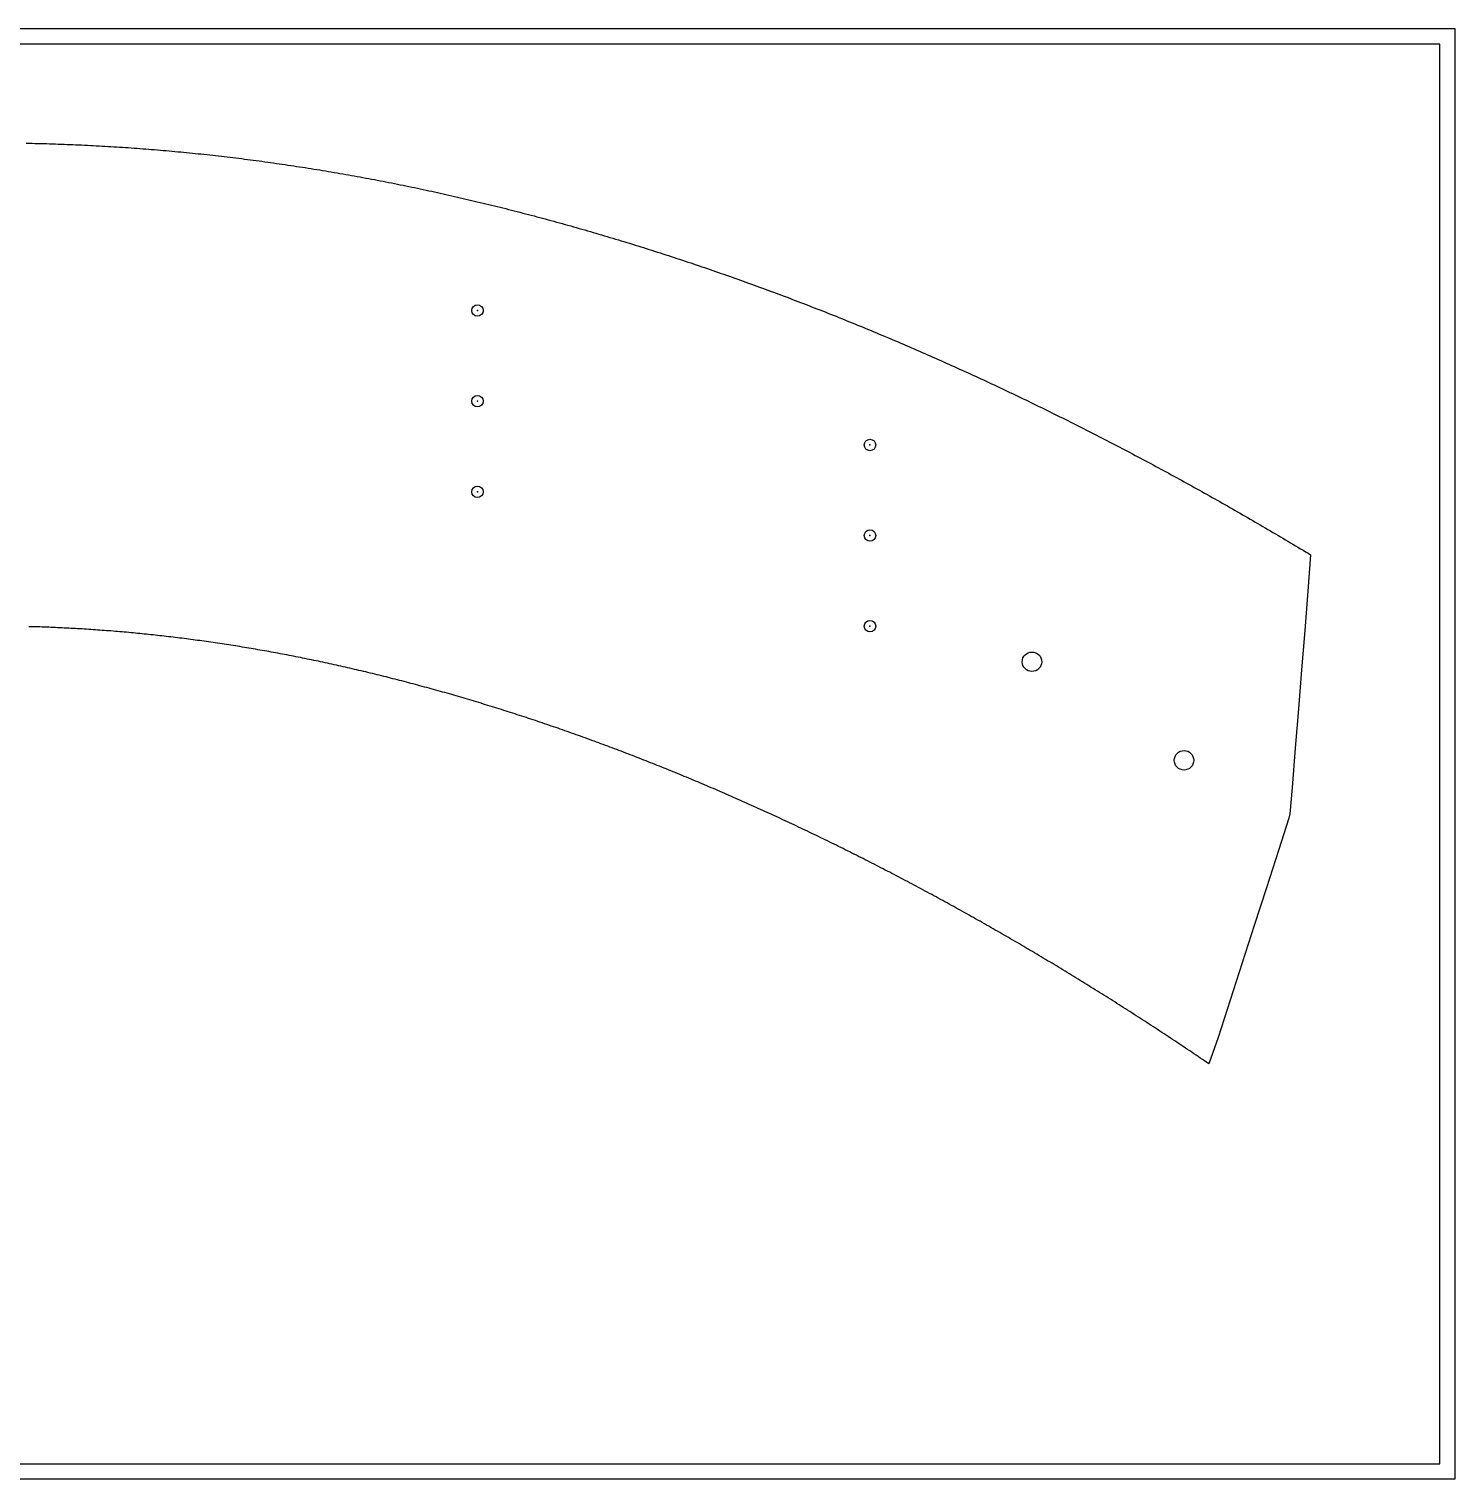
# Model space of a CAD drawing. Extents: x 15 to 497, y 19 to 601.
# Drawn here: x 71.68 to 118.9, y 81.06 to 129.06 of the extents above; entities that cross this region are included whole.
import ezdxf

# ---------------------------------------------------------------- set-up
doc = ezdxf.new("R2010")
doc.units = 0
doc.header["$PDMODE"] = 32
doc.header["$PDSIZE"] = 0.38
doc.layers.get('0').update_dxf_attribs({"linetype": 'CONTINUOUS'})
for name, color, linetype in [('CUT_SHEET', 1, 'CONTINUOUS'), ('DRILLING', 3, 'CONTINUOUS'), ('ENGRAVE', 4, 'CONTINUOUS')]:
    doc.layers.add(name, color=color, linetype=linetype)

# ---------------------------------------------------------------- blocks, each defined once
blk = doc.blocks.new('*U785')
at = {"layer": 'ENGRAVE'}
blk.add_point((0, 0), dxfattribs=at)
blk = doc.blocks.new('*U786')
at = {"layer": 'ENGRAVE', "color": 0, "linetype": 'BYBLOCK'}
for p in [(0, 0), (3, 0), (6, 0)]:
    blk.add_blockref('*U785', p, dxfattribs=at)
blk = doc.blocks.new('*U787')
at = {"layer": 'ENGRAVE'}
blk.add_point((0, 0), dxfattribs=at)
blk = doc.blocks.new('*U788')
at = {"layer": 'ENGRAVE', "color": 0, "linetype": 'BYBLOCK'}
for p in [(0, 0), (3, 0), (6, 0)]:
    blk.add_blockref('*U787', p, dxfattribs=at)

msp = doc.modelspace()

# ---------------------------------------------------------------- linework, layer by layer
msp.add_polyline3d([(71.5881, 125.282, 0), (71.6849, 125.28, 0), (71.7816, 125.278, 0), (71.8784, 125.276, 0), (71.9751, 125.274, 0), (72.0718, 125.272, 0), (72.1686, 125.269, 0), (72.2653, 125.266, 0), (72.362, 125.263, 0), (72.4587, 125.26, 0), (72.5554, 125.257, 0), (72.6521, 125.254, 0), (72.7488, 125.251, 0), (72.8454, 125.247, 0), (72.9421, 125.243, 0), (73.0388, 125.24, 0), (73.1355, 125.236, 0), (73.2321, 125.232, 0), (73.3288, 125.227, 0), (73.4254, 125.223, 0), (73.522, 125.218, 0), (73.6186, 125.214, 0), (73.7153, 125.209, 0), (73.8119, 125.204, 0), (73.9085, 125.199, 0), (74.0051, 125.194, 0), (74.1017, 125.188, 0), (74.1982, 125.183, 0), (74.2948, 125.177, 0), (74.3914, 125.171, 0), (74.4879, 125.166, 0), (74.5844, 125.159, 0), (74.681, 125.153, 0), (74.7775, 125.147, 0), (74.874, 125.14, 0), (74.9705, 125.134, 0), (75.067, 125.127, 0), (75.1635, 125.12, 0), (75.26, 125.113, 0), (75.3564, 125.106, 0), (75.4529, 125.099, 0), (75.5493, 125.091, 0), (75.6457, 125.084, 0), (75.7421, 125.076, 0), (75.8386, 125.068, 0), (75.935, 125.06, 0), (76.0313, 125.052, 0), (76.1277, 125.044, 0), (76.2241, 125.035, 0), (76.3204, 125.027, 0), (76.4167, 125.018, 0), (76.5131, 125.009, 0), (76.6094, 125, 0), (76.7057, 124.991, 0), (76.802, 124.982, 0), (76.8982, 124.973, 0), (76.9945, 124.963, 0), (77.0907, 124.953, 0), (77.187, 124.944, 0), (77.2832, 124.934, 0), (77.3794, 124.924, 0), (77.4756, 124.913, 0), (77.5718, 124.903, 0), (77.6679, 124.893, 0), (77.7641, 124.882, 0), (77.8602, 124.871, 0), (77.9563, 124.86, 0), (78.0524, 124.849, 0), (78.1485, 124.838, 0), (78.2446, 124.827, 0), (78.3406, 124.816, 0), (78.4367, 124.804, 0), (78.5327, 124.792, 0), (78.6287, 124.78, 0), (78.7247, 124.769, 0), (78.8207, 124.756, 0), (78.9167, 124.744, 0), (79.0126, 124.732, 0), (79.1085, 124.719, 0), (79.2044, 124.707, 0), (79.3003, 124.694, 0), (79.3962, 124.681, 0), (79.4921, 124.668, 0), (79.5879, 124.655, 0), (79.6838, 124.641, 0), (79.7796, 124.628, 0), (79.8753, 124.614, 0), (79.9711, 124.601, 0), (80.0669, 124.587, 0), (80.1626, 124.573, 0), (80.2583, 124.559, 0), (80.354, 124.544, 0), (80.4497, 124.53, 0), (80.5454, 124.515, 0), (80.641, 124.501, 0), (80.7366, 124.486, 0), (80.8322, 124.471, 0), (80.9278, 124.456, 0), (81.0234, 124.441, 0), (81.1189, 124.426, 0), (81.2145, 124.41, 0), (81.31, 124.395, 0), (81.4055, 124.379, 0), (81.5009, 124.363, 0), (81.5964, 124.347, 0), (81.6918, 124.331, 0), (81.7872, 124.315, 0), (81.8826, 124.298, 0), (81.978, 124.282, 0), (82.0733, 124.265, 0), (82.1686, 124.249, 0), (82.2639, 124.232, 0), (82.3592, 124.215, 0), (82.4545, 124.198, 0), (82.5497, 124.18, 0), (82.6449, 124.163, 0), (82.7401, 124.145, 0), (82.8353, 124.128, 0), (82.9304, 124.11, 0), (83.0255, 124.092, 0), (83.1206, 124.074, 0), (83.2157, 124.056, 0), (83.3108, 124.038, 0), (83.4058, 124.019, 0), (83.5008, 124.001, 0), (83.5958, 123.982, 0), (83.6908, 123.964, 0), (83.7857, 123.945, 0), (83.8806, 123.926, 0), (83.9755, 123.907, 0), (84.0704, 123.887, 0), (84.1652, 123.868, 0), (84.2601, 123.848, 0), (84.3548, 123.829, 0), (84.4496, 123.809, 0), (84.5444, 123.789, 0), (84.6391, 123.769, 0), (84.7338, 123.749, 0), (84.8285, 123.729, 0), (84.9231, 123.709, 0), (85.0177, 123.688, 0), (85.1123, 123.667, 0), (85.2069, 123.647, 0), (85.3014, 123.626, 0), (85.3959, 123.605, 0), (85.4904, 123.584, 0), (85.5849, 123.563, 0), (85.6793, 123.541, 0), (85.7737, 123.52, 0), (85.8681, 123.498, 0), (85.9625, 123.477, 0), (86.0568, 123.455, 0), (86.1511, 123.433, 0), (86.2454, 123.411, 0), (86.3397, 123.389, 0), (86.4339, 123.367, 0), (86.5281, 123.344, 0), (86.6222, 123.322, 0), (86.7164, 123.299, 0), (86.8105, 123.276, 0), (86.9046, 123.253, 0), (86.9986, 123.23, 0), (87.0926, 123.207, 0), (87.1866, 123.184, 0), (87.2806, 123.161, 0), (87.3746, 123.137, 0), (87.4685, 123.114, 0), (87.5623, 123.09, 0), (87.6562, 123.066, 0), (87.75, 123.043, 0), (87.8438, 123.019, 0), (87.9376, 122.994, 0), (88.0313, 122.97, 0), (88.125, 122.946, 0), (88.2187, 122.921, 0), (88.3123, 122.897, 0), (88.4059, 122.872, 0), (88.4995, 122.847, 0), (88.5931, 122.822, 0), (88.6866, 122.797, 0), (88.7801, 122.772, 0), (88.8735, 122.747, 0), (88.9669, 122.722, 0), (89.0603, 122.696, 0), (89.1537, 122.671, 0), (89.247, 122.645, 0), (89.3403, 122.619, 0), (89.4336, 122.593, 0), (89.5268, 122.567, 0), (89.62, 122.541, 0), (89.7132, 122.515, 0), (89.8063, 122.488, 0), (89.8994, 122.462, 0), (89.9925, 122.435, 0), (90.0855, 122.409, 0), (90.1785, 122.382, 0), (90.2715, 122.355, 0), (90.3645, 122.328, 0), (90.4574, 122.301, 0), (90.5502, 122.274, 0), (90.6431, 122.246, 0), (90.7359, 122.219, 0), (90.8286, 122.191, 0), (90.9214, 122.164, 0), (91.0141, 122.136, 0), (91.1067, 122.108, 0), (91.1994, 122.08, 0), (91.292, 122.052, 0), (91.3845, 122.024, 0), (91.477, 121.996, 0), (91.5695, 121.967, 0), (91.662, 121.939, 0), (91.7544, 121.91, 0), (91.8468, 121.881, 0), (91.9392, 121.853, 0), (92.0315, 121.824, 0), (92.1238, 121.795, 0), (92.216, 121.766, 0), (92.3082, 121.736, 0), (92.4004, 121.707, 0), (92.4925, 121.678, 0), (92.5847, 121.648, 0), (92.6767, 121.618, 0), (92.7688, 121.589, 0), (92.8608, 121.559, 0), (92.9527, 121.529, 0), (93.0447, 121.499, 0), (93.1366, 121.469, 0), (93.2284, 121.438, 0), (93.3203, 121.408, 0), (93.4121, 121.377, 0), (93.5038, 121.347, 0), (93.5955, 121.316, 0), (93.6872, 121.285, 0), (93.7789, 121.255, 0), (93.8705, 121.224, 0), (93.9621, 121.193, 0), (94.0536, 121.161, 0), (94.1452, 121.13, 0), (94.2366, 121.099, 0), (94.3281, 121.067, 0), (94.4195, 121.036, 0), (94.5108, 121.004, 0), (94.6022, 120.972, 0), (94.6935, 120.94, 0), (94.7848, 120.908, 0), (94.876, 120.876, 0), (94.9672, 120.844, 0), (95.0583, 120.812, 0), (95.1495, 120.779, 0), (95.2405, 120.747, 0), (95.3316, 120.714, 0), (95.4226, 120.682, 0), (95.5136, 120.649, 0), (95.6045, 120.616, 0), (95.6954, 120.583, 0), (95.7863, 120.55, 0), (95.8772, 120.517, 0), (95.968, 120.484, 0), (96.0587, 120.45, 0), (96.1495, 120.417, 0), (96.2401, 120.383, 0), (96.3308, 120.35, 0), (96.4214, 120.316, 0), (96.512, 120.282, 0), (96.6026, 120.248, 0), (96.6931, 120.214, 0), (96.7836, 120.18, 0), (96.874, 120.146, 0), (96.9644, 120.112, 0), (97.0548, 120.077, 0), (97.1451, 120.043, 0), (97.2354, 120.008, 0), (97.3257, 119.973, 0), (97.4159, 119.939, 0), (97.5061, 119.904, 0), (97.5962, 119.869, 0), (97.6864, 119.834, 0), (97.7764, 119.799, 0), (97.8665, 119.763, 0), (97.9565, 119.728, 0), (98.0465, 119.693, 0), (98.1364, 119.657, 0), (98.2263, 119.621, 0), (98.3162, 119.586, 0), (98.406, 119.55, 0), (98.4958, 119.514, 0), (98.5855, 119.478, 0), (98.6753, 119.442, 0), (98.7649, 119.406, 0), (98.8546, 119.369, 0), (98.9442, 119.333, 0), (99.0338, 119.297, 0), (99.1233, 119.26, 0), (99.2128, 119.223, 0), (99.3023, 119.187, 0), (99.3917, 119.15, 0), (99.4811, 119.113, 0), (99.5704, 119.076, 0), (99.6597, 119.039, 0), (99.749, 119.002, 0), (99.8382, 118.964, 0), (99.9275, 118.927, 0), (100.017, 118.89, 0), (100.106, 118.852, 0), (100.195, 118.815, 0), (100.284, 118.777, 0), (100.373, 118.739, 0), (100.462, 118.701, 0), (100.551, 118.663, 0), (100.64, 118.625, 0), (100.729, 118.587, 0), (100.817, 118.549, 0), (100.906, 118.51, 0), (100.995, 118.472, 0), (101.084, 118.433, 0), (101.172, 118.395, 0), (101.261, 118.356, 0), (101.35, 118.317, 0), (101.438, 118.279, 0), (101.527, 118.24, 0), (101.615, 118.201, 0), (101.704, 118.161, 0), (101.792, 118.122, 0), (101.881, 118.083, 0), (101.969, 118.044, 0), (102.057, 118.004, 0), (102.145, 117.965, 0), (102.234, 117.925, 0), (102.322, 117.885, 0), (102.41, 117.845, 0), (102.498, 117.805, 0), (102.586, 117.766, 0), (102.674, 117.725, 0), (102.762, 117.685, 0), (102.85, 117.645, 0), (102.938, 117.605, 0), (103.026, 117.564, 0), (103.114, 117.524, 0), (103.202, 117.483, 0), (103.29, 117.443, 0), (103.377, 117.402, 0), (103.465, 117.361, 0), (103.553, 117.32, 0), (103.64, 117.279, 0), (103.728, 117.238, 0), (103.815, 117.197, 0), (103.903, 117.156, 0), (103.99, 117.115, 0), (104.078, 117.073, 0), (104.165, 117.032, 0), (104.253, 116.99, 0), (104.34, 116.948, 0), (104.427, 116.907, 0), (104.514, 116.865, 0), (104.602, 116.823, 0), (104.689, 116.781, 0), (104.776, 116.739, 0), (104.863, 116.697, 0), (104.95, 116.655, 0), (105.037, 116.612, 0), (105.124, 116.57, 0), (105.211, 116.528, 0), (105.298, 116.485, 0), (105.385, 116.443, 0), (105.471, 116.4, 0), (105.558, 116.357, 0), (105.645, 116.314, 0), (105.732, 116.271, 0), (105.818, 116.228, 0), (105.905, 116.185, 0), (105.992, 116.142, 0), (106.078, 116.099, 0), (106.165, 116.056, 0), (106.251, 116.012, 0), (106.338, 115.969, 0), (106.424, 115.925, 0), (106.51, 115.881, 0), (106.597, 115.838, 0), (106.683, 115.794, 0), (106.769, 115.75, 0), (106.855, 115.706, 0), (106.941, 115.662, 0), (107.028, 115.618, 0), (107.114, 115.574, 0), (107.2, 115.53, 0), (107.286, 115.485, 0), (107.372, 115.441, 0), (107.457, 115.397, 0), (107.543, 115.352, 0), (107.629, 115.307, 0), (107.715, 115.263, 0), (107.801, 115.218, 0), (107.886, 115.173, 0), (107.972, 115.128, 0), (108.058, 115.083, 0), (108.143, 115.038, 0), (108.229, 114.993, 0), (108.314, 114.948, 0), (108.4, 114.902, 0), (108.485, 114.857, 0), (108.571, 114.812, 0), (108.656, 114.766, 0), (108.741, 114.72, 0), (108.827, 114.675, 0), (108.912, 114.629, 0), (108.997, 114.583, 0), (109.082, 114.537, 0), (109.167, 114.491, 0), (109.253, 114.445, 0), (109.338, 114.399, 0), (109.423, 114.353, 0), (109.508, 114.307, 0), (109.593, 114.261, 0), (109.677, 114.214, 0), (109.762, 114.168, 0), (109.847, 114.121, 0), (109.932, 114.075, 0), (110.017, 114.028, 0), (110.101, 113.981, 0), (110.186, 113.934, 0), (110.27, 113.887, 0), (110.355, 113.84, 0), (110.44, 113.793, 0), (110.524, 113.746, 0), (110.609, 113.699, 0), (110.693, 113.652, 0), (110.777, 113.605, 0), (110.862, 113.557, 0), (110.946, 113.51, 0), (111.03, 113.462, 0), (111.114, 113.415, 0), (111.199, 113.367, 0), (111.283, 113.319, 0), (111.367, 113.271, 0), (111.451, 113.223, 0), (111.535, 113.175, 0), (111.619, 113.127, 0), (111.703, 113.079, 0), (111.787, 113.031, 0), (111.87, 112.983, 0), (111.954, 112.935, 0), (112.038, 112.886, 0), (112.122, 112.838, 0), (112.205, 112.789, 0), (112.289, 112.741, 0), (112.373, 112.692, 0), (112.456, 112.643, 0), (112.54, 112.595, 0), (112.623, 112.546, 0), (112.707, 112.497, 0), (112.79, 112.448, 0), (112.874, 112.399, 0), (112.957, 112.35, 0), (113.04, 112.3, 0), (113.123, 112.251, 0), (113.207, 112.202, 0), (113.29, 112.152, 0), (113.373, 112.103, 0), (113.456, 112.053, 0), (113.539, 112.004, 0), (113.622, 111.954, 0), (113.705, 111.904, 0), (113.788, 111.855, 0), (113.871, 111.805, 0), (113.954, 111.755, 0), (114.037, 111.705, 0), (114.119, 111.655, 0), (114.029, 110.448, 0), (113.926, 109.15, 0), (113.822, 107.852, 0), (113.718, 106.553, 0), (113.614, 105.255, 0), (113.511, 103.956, 0), (113.439, 103.086, 0), (113.407, 102.936, 0), (113.062, 101.867, 0), (112.661, 100.628, 0), (112.259, 99.3889, 0), (111.858, 98.1497, 0), (111.457, 96.9104, 0), (111.056, 95.6711, 0), (110.752, 94.8063, 0), (110.681, 94.8541, 0), (110.611, 94.9018, 0), (110.54, 94.9495, 0), (110.47, 94.9971, 0), (110.4, 95.0447, 0), (110.329, 95.0922, 0), (110.259, 95.1396, 0), (110.188, 95.187, 0), (110.118, 95.2343, 0), (110.047, 95.2816, 0), (109.977, 95.3288, 0), (109.906, 95.3759, 0), (109.835, 95.423, 0), (109.765, 95.47, 0), (109.694, 95.517, 0), (109.623, 95.5639, 0), (109.553, 95.6107, 0), (109.482, 95.6575, 0), (109.411, 95.7042, 0), (109.34, 95.7508, 0), (109.27, 95.7974, 0), (109.199, 95.8439, 0), (109.128, 95.8904, 0), (109.057, 95.9368, 0), (108.986, 95.9831, 0), (108.915, 96.0294, 0), (108.844, 96.0756, 0), (108.773, 96.1218, 0), (108.703, 96.1679, 0), (108.632, 96.2139, 0), (108.561, 96.2599, 0), (108.489, 96.3058, 0), (108.418, 96.3516, 0), (108.347, 96.3974, 0), (108.276, 96.4431, 0), (108.205, 96.4888, 0), (108.134, 96.5344, 0), (108.063, 96.5799, 0), (107.992, 96.6253, 0), (107.92, 96.6707, 0), (107.849, 96.7161, 0), (107.778, 96.7614, 0), (107.707, 96.8066, 0), (107.635, 96.8517, 0), (107.564, 96.8968, 0), (107.493, 96.9418, 0), (107.421, 96.9868, 0), (107.35, 97.0317, 0), (107.279, 97.0765, 0), (107.207, 97.1212, 0), (107.136, 97.1659, 0), (107.064, 97.2106, 0), (106.993, 97.2551, 0), (106.921, 97.2997, 0), (106.85, 97.3441, 0), (106.778, 97.3885, 0), (106.707, 97.4328, 0), (106.635, 97.477, 0), (106.564, 97.5212, 0), (106.492, 97.5653, 0), (106.42, 97.6094, 0), (106.349, 97.6534, 0), (106.277, 97.6973, 0), (106.205, 97.7412, 0), (106.133, 97.7849, 0), (106.062, 97.8287, 0), (105.99, 97.8723, 0), (105.918, 97.9159, 0), (105.846, 97.9595, 0), (105.774, 98.0029, 0), (105.703, 98.0463, 0), (105.631, 98.0896, 0), (105.559, 98.1329, 0), (105.487, 98.1761, 0), (105.415, 98.2192, 0), (105.343, 98.2623, 0), (105.271, 98.3053, 0), (105.199, 98.3482, 0), (105.127, 98.3911, 0), (105.055, 98.4339, 0), (104.983, 98.4766, 0), (104.911, 98.5193, 0), (104.839, 98.5619, 0), (104.767, 98.6044, 0), (104.695, 98.6469, 0), (104.622, 98.6893, 0), (104.55, 98.7316, 0), (104.478, 98.7739, 0), (104.406, 98.8161, 0), (104.334, 98.8582, 0), (104.261, 98.9003, 0), (104.189, 98.9423, 0), (104.117, 98.9842, 0), (104.044, 99.0261, 0), (103.972, 99.0679, 0), (103.9, 99.1096, 0), (103.827, 99.1512, 0), (103.755, 99.1928, 0), (103.682, 99.2343, 0), (103.61, 99.2758, 0), (103.538, 99.3172, 0), (103.465, 99.3585, 0), (103.393, 99.3997, 0), (103.32, 99.4409, 0), (103.248, 99.482, 0), (103.175, 99.523, 0), (103.102, 99.564, 0), (103.03, 99.6049, 0), (102.957, 99.6457, 0), (102.885, 99.6865, 0), (102.812, 99.7272, 0), (102.739, 99.7678, 0), (102.667, 99.8084, 0), (102.594, 99.8488, 0), (102.521, 99.8893, 0), (102.448, 99.9296, 0), (102.376, 99.9699, 0), (102.303, 100.01, 0), (102.23, 100.05, 0), (102.157, 100.09, 0), (102.084, 100.13, 0), (102.011, 100.17, 0), (101.939, 100.21, 0), (101.866, 100.25, 0), (101.793, 100.29, 0), (101.72, 100.329, 0), (101.647, 100.369, 0), (101.574, 100.408, 0), (101.501, 100.448, 0), (101.428, 100.487, 0), (101.355, 100.526, 0), (101.282, 100.566, 0), (101.209, 100.605, 0), (101.136, 100.644, 0), (101.062, 100.683, 0), (100.989, 100.722, 0), (100.916, 100.761, 0), (100.843, 100.799, 0), (100.77, 100.838, 0), (100.697, 100.877, 0), (100.623, 100.915, 0), (100.55, 100.954, 0), (100.477, 100.992, 0), (100.404, 101.031, 0), (100.33, 101.069, 0), (100.257, 101.107, 0), (100.184, 101.145, 0), (100.11, 101.183, 0), (100.037, 101.221, 0), (99.9635, 101.259, 0), (99.8901, 101.297, 0), (99.8167, 101.335, 0), (99.7433, 101.372, 0), (99.6698, 101.41, 0), (99.5964, 101.448, 0), (99.5229, 101.485, 0), (99.4494, 101.522, 0), (99.3759, 101.56, 0), (99.3024, 101.597, 0), (99.2289, 101.634, 0), (99.1553, 101.671, 0), (99.0818, 101.708, 0), (99.0082, 101.745, 0), (98.9346, 101.782, 0), (98.861, 101.819, 0), (98.7874, 101.855, 0), (98.7138, 101.892, 0), (98.6401, 101.929, 0), (98.5665, 101.965, 0), (98.4928, 102.002, 0), (98.4191, 102.038, 0), (98.3454, 102.074, 0), (98.2717, 102.11, 0), (98.198, 102.146, 0), (98.1243, 102.182, 0), (98.0505, 102.218, 0), (97.9768, 102.254, 0), (97.903, 102.29, 0), (97.8292, 102.326, 0), (97.7554, 102.361, 0), (97.6816, 102.397, 0), (97.6078, 102.432, 0), (97.5339, 102.468, 0), (97.4601, 102.503, 0), (97.3862, 102.538, 0), (97.3124, 102.573, 0), (97.2385, 102.608, 0), (97.1646, 102.643, 0), (97.0907, 102.678, 0), (97.0167, 102.713, 0), (96.9428, 102.748, 0), (96.8688, 102.783, 0), (96.7949, 102.817, 0), (96.7209, 102.852, 0), (96.6469, 102.886, 0), (96.5729, 102.921, 0), (96.4989, 102.955, 0), (96.4249, 102.989, 0), (96.3509, 103.023, 0), (96.2768, 103.057, 0), (96.2028, 103.091, 0), (96.1287, 103.125, 0), (96.0546, 103.159, 0), (95.9806, 103.193, 0), (95.9065, 103.226, 0), (95.8324, 103.26, 0), (95.7582, 103.293, 0), (95.6841, 103.327, 0), (95.61, 103.36, 0), (95.5358, 103.393, 0), (95.4616, 103.426, 0), (95.3875, 103.459, 0), (95.3133, 103.492, 0), (95.2391, 103.525, 0), (95.1649, 103.558, 0), (95.0907, 103.591, 0), (95.0164, 103.624, 0), (94.9422, 103.656, 0), (94.868, 103.689, 0), (94.7937, 103.721, 0), (94.7194, 103.753, 0), (94.6452, 103.786, 0), (94.5709, 103.818, 0), (94.4966, 103.85, 0), (94.4223, 103.882, 0), (94.348, 103.914, 0), (94.2736, 103.946, 0), (94.1993, 103.978, 0), (94.125, 104.009, 0), (94.0506, 104.041, 0), (93.9763, 104.072, 0), (93.9019, 104.104, 0), (93.8275, 104.135, 0), (93.7531, 104.166, 0), (93.6787, 104.198, 0), (93.6043, 104.229, 0), (93.5299, 104.26, 0), (93.4555, 104.291, 0), (93.381, 104.321, 0), (93.3066, 104.352, 0), (93.2321, 104.383, 0), (93.1577, 104.413, 0), (93.0832, 104.444, 0), (93.0087, 104.474, 0), (92.9342, 104.505, 0), (92.8598, 104.535, 0), (92.7853, 104.565, 0), (92.7107, 104.595, 0), (92.6362, 104.625, 0), (92.5617, 104.655, 0), (92.4872, 104.685, 0), (92.4126, 104.715, 0), (92.3381, 104.744, 0), (92.2635, 104.774, 0), (92.189, 104.803, 0), (92.1144, 104.833, 0), (92.0398, 104.862, 0), (91.9652, 104.891, 0), (91.8906, 104.92, 0), (91.816, 104.949, 0), (91.7414, 104.978, 0), (91.6668, 105.007, 0), (91.5922, 105.036, 0), (91.5176, 105.065, 0), (91.4429, 105.093, 0), (91.3683, 105.122, 0), (91.2936, 105.15, 0), (91.219, 105.179, 0), (91.1443, 105.207, 0), (91.0696, 105.235, 0), (90.995, 105.263, 0), (90.9203, 105.291, 0), (90.8456, 105.319, 0), (90.7709, 105.347, 0), (90.6962, 105.375, 0), (90.6215, 105.402, 0), (90.5468, 105.43, 0), (90.4721, 105.457, 0), (90.3973, 105.485, 0), (90.3226, 105.512, 0), (90.2479, 105.539, 0), (90.1731, 105.566, 0), (90.0984, 105.593, 0), (90.0236, 105.62, 0), (89.9489, 105.647, 0), (89.8741, 105.674, 0), (89.7993, 105.7, 0), (89.7246, 105.727, 0), (89.6498, 105.754, 0), (89.575, 105.78, 0), (89.5002, 105.806, 0), (89.4254, 105.832, 0), (89.3506, 105.859, 0), (89.2757, 105.885, 0), (89.2009, 105.911, 0), (89.1261, 105.936, 0), (89.0512, 105.962, 0), (88.9764, 105.988, 0), (88.9015, 106.014, 0), (88.8267, 106.039, 0), (88.7518, 106.064, 0), (88.6769, 106.09, 0), (88.602, 106.115, 0), (88.5271, 106.14, 0), (88.4523, 106.165, 0), (88.3774, 106.19, 0), (88.3025, 106.215, 0), (88.2275, 106.24, 0), (88.1526, 106.265, 0), (88.0777, 106.289, 0), (88.0028, 106.314, 0), (87.9279, 106.338, 0), (87.8529, 106.362, 0), (87.778, 106.387, 0), (87.703, 106.411, 0), (87.6281, 106.435, 0), (87.5532, 106.459, 0), (87.4782, 106.483, 0), (87.4033, 106.506, 0), (87.3283, 106.53, 0), (87.2533, 106.554, 0), (87.1784, 106.577, 0), (87.1034, 106.601, 0), (87.0285, 106.624, 0), (86.9535, 106.647, 0), (86.8785, 106.67, 0), (86.8036, 106.693, 0), (86.7286, 106.716, 0), (86.6536, 106.739, 0), (86.5786, 106.762, 0), (86.5037, 106.784, 0), (86.4287, 106.807, 0), (86.3537, 106.829, 0), (86.2787, 106.852, 0), (86.2038, 106.874, 0), (86.1288, 106.896, 0), (86.0538, 106.918, 0), (85.9788, 106.94, 0), (85.9039, 106.962, 0), (85.8289, 106.984, 0), (85.7539, 107.006, 0), (85.679, 107.027, 0), (85.604, 107.049, 0), (85.529, 107.07, 0), (85.4541, 107.092, 0), (85.3791, 107.113, 0), (85.3041, 107.134, 0), (85.2292, 107.155, 0), (85.1542, 107.176, 0), (85.0793, 107.197, 0), (85.0043, 107.217, 0), (84.9294, 107.238, 0), (84.8544, 107.259, 0), (84.7795, 107.279, 0), (84.7045, 107.299, 0), (84.6296, 107.32, 0), (84.5547, 107.34, 0), (84.4798, 107.36, 0), (84.4048, 107.38, 0), (84.3299, 107.4, 0), (84.255, 107.42, 0), (84.1801, 107.439, 0), (84.1052, 107.459, 0), (84.0303, 107.478, 0), (83.9554, 107.498, 0), (83.8806, 107.517, 0), (83.8057, 107.536, 0), (83.7308, 107.555, 0), (83.6559, 107.574, 0), (83.5811, 107.593, 0), (83.5062, 107.612, 0), (83.4314, 107.631, 0), (83.3566, 107.649, 0), (83.2817, 107.668, 0), (83.2069, 107.686, 0), (83.1321, 107.704, 0), (83.0573, 107.722, 0), (82.9825, 107.741, 0), (82.9077, 107.759, 0), (82.8329, 107.776, 0), (82.7581, 107.794, 0), (82.6834, 107.812, 0), (82.6086, 107.83, 0), (82.5339, 107.847, 0), (82.4591, 107.864, 0), (82.3844, 107.882, 0), (82.3097, 107.899, 0), (82.235, 107.916, 0), (82.1603, 107.933, 0), (82.0856, 107.95, 0), (82.0109, 107.967, 0), (81.9363, 107.983, 0), (81.8616, 108, 0), (81.787, 108.016, 0), (81.7123, 108.033, 0), (81.6377, 108.049, 0), (81.5631, 108.065, 0), (81.4885, 108.081, 0), (81.4139, 108.097, 0), (81.3394, 108.113, 0), (81.2648, 108.129, 0), (81.1902, 108.144, 0), (81.1157, 108.16, 0), (81.0412, 108.175, 0), (80.9667, 108.191, 0), (80.8922, 108.206, 0), (80.8177, 108.221, 0), (80.7432, 108.236, 0), (80.6688, 108.251, 0), (80.5943, 108.266, 0), (80.5199, 108.281, 0), (80.4455, 108.295, 0), (80.3711, 108.31, 0), (80.2967, 108.324, 0), (80.2223, 108.339, 0), (80.148, 108.353, 0), (80.0736, 108.367, 0), (79.9993, 108.381, 0), (79.925, 108.395, 0), (79.8507, 108.408, 0), (79.7764, 108.422, 0), (79.7022, 108.436, 0), (79.6279, 108.449, 0), (79.5537, 108.463, 0), (79.4795, 108.476, 0), (79.4053, 108.489, 0), (79.3311, 108.502, 0), (79.257, 108.515, 0), (79.1828, 108.528, 0), (79.1087, 108.54, 0), (79.0346, 108.553, 0), (78.9606, 108.566, 0), (78.8865, 108.578, 0), (78.8125, 108.59, 0), (78.7385, 108.602, 0), (78.6645, 108.615, 0), (78.5906, 108.627, 0), (78.5167, 108.638, 0), (78.4428, 108.65, 0), (78.3689, 108.662, 0), (78.295, 108.673, 0), (78.2212, 108.685, 0), (78.1473, 108.696, 0), (78.0735, 108.707, 0), (77.9997, 108.718, 0), (77.926, 108.729, 0), (77.8522, 108.74, 0), (77.7785, 108.751, 0), (77.7047, 108.762, 0), (77.631, 108.772, 0), (77.5573, 108.783, 0), (77.4836, 108.793, 0), (77.41, 108.804, 0), (77.3363, 108.814, 0), (77.2627, 108.824, 0), (77.189, 108.834, 0), (77.1154, 108.844, 0), (77.0418, 108.853, 0), (76.9682, 108.863, 0), (76.8946, 108.872, 0), (76.821, 108.882, 0), (76.7474, 108.891, 0), (76.6739, 108.9, 0), (76.6003, 108.909, 0), (76.5267, 108.918, 0), (76.4532, 108.927, 0), (76.3796, 108.936, 0), (76.3061, 108.945, 0), (76.2326, 108.953, 0), (76.159, 108.962, 0), (76.0855, 108.97, 0), (76.012, 108.978, 0), (75.9384, 108.986, 0), (75.8649, 108.994, 0), (75.7914, 109.002, 0), (75.7179, 109.01, 0), (75.6443, 109.018, 0), (75.5708, 109.025, 0), (75.4973, 109.033, 0), (75.4238, 109.04, 0), (75.3502, 109.048, 0), (75.2767, 109.055, 0), (75.2031, 109.062, 0), (75.1296, 109.069, 0), (75.056, 109.076, 0), (74.9825, 109.083, 0), (74.9089, 109.089, 0), (74.8354, 109.096, 0), (74.7618, 109.102, 0), (74.6883, 109.108, 0), (74.6147, 109.115, 0), (74.5412, 109.121, 0), (74.4676, 109.127, 0), (74.3941, 109.133, 0), (74.3205, 109.139, 0), (74.247, 109.144, 0), (74.1734, 109.15, 0), (74.0998, 109.155, 0), (74.0263, 109.161, 0), (73.9527, 109.166, 0), (73.8792, 109.171, 0), (73.8056, 109.176, 0), (73.7321, 109.181, 0), (73.6586, 109.186, 0), (73.585, 109.191, 0), (73.5115, 109.195, 0), (73.4379, 109.2, 0), (73.3644, 109.204, 0), (73.2909, 109.209, 0), (73.2173, 109.213, 0), (73.1438, 109.217, 0), (73.0703, 109.221, 0), (72.9967, 109.225, 0), (72.9232, 109.229, 0), (72.8497, 109.232, 0), (72.7762, 109.236, 0), (72.7027, 109.239, 0), (72.6291, 109.243, 0), (72.5556, 109.246, 0), (72.4821, 109.249, 0), (72.4086, 109.252, 0), (72.3351, 109.255, 0), (72.2617, 109.258, 0), (72.1882, 109.261, 0), (72.1147, 109.263, 0), (72.0412, 109.266, 0), (71.9677, 109.268, 0), (71.8943, 109.27, 0), (71.8208, 109.272, 0), (71.7473, 109.275, 0), (71.6739, 109.276, 0)])
at = {"layer": 'CUT_SHEET'}
for points in [[(22.9047, 129.0613), (22.9047, 81.0613), (118.9047, 81.0613), (118.9047, 129.0613)], [(23.4047, 128.5613), (23.4047, 81.5613), (118.4047, 81.5613), (118.4047, 128.5613)]]:
    msp.add_lwpolyline(points, close=True, dxfattribs=at)
at = {"layer": 'DRILLING'}
for centre in [(104.8948, 108.1143), (109.9308, 104.8526)]:
    msp.add_circle(centre, 0.3225, dxfattribs=at)

# ---------------------------------------------------------------- block references
at = {"layer": 'ENGRAVE', "xscale": -1, "rotation": 90}
for name, p in [('*U788', (86.5312, 119.7405)), ('*U786', (99.5312, 115.2917))]:
    msp.add_blockref(name, p, dxfattribs=at)

doc.saveas('drawing.dxf')
